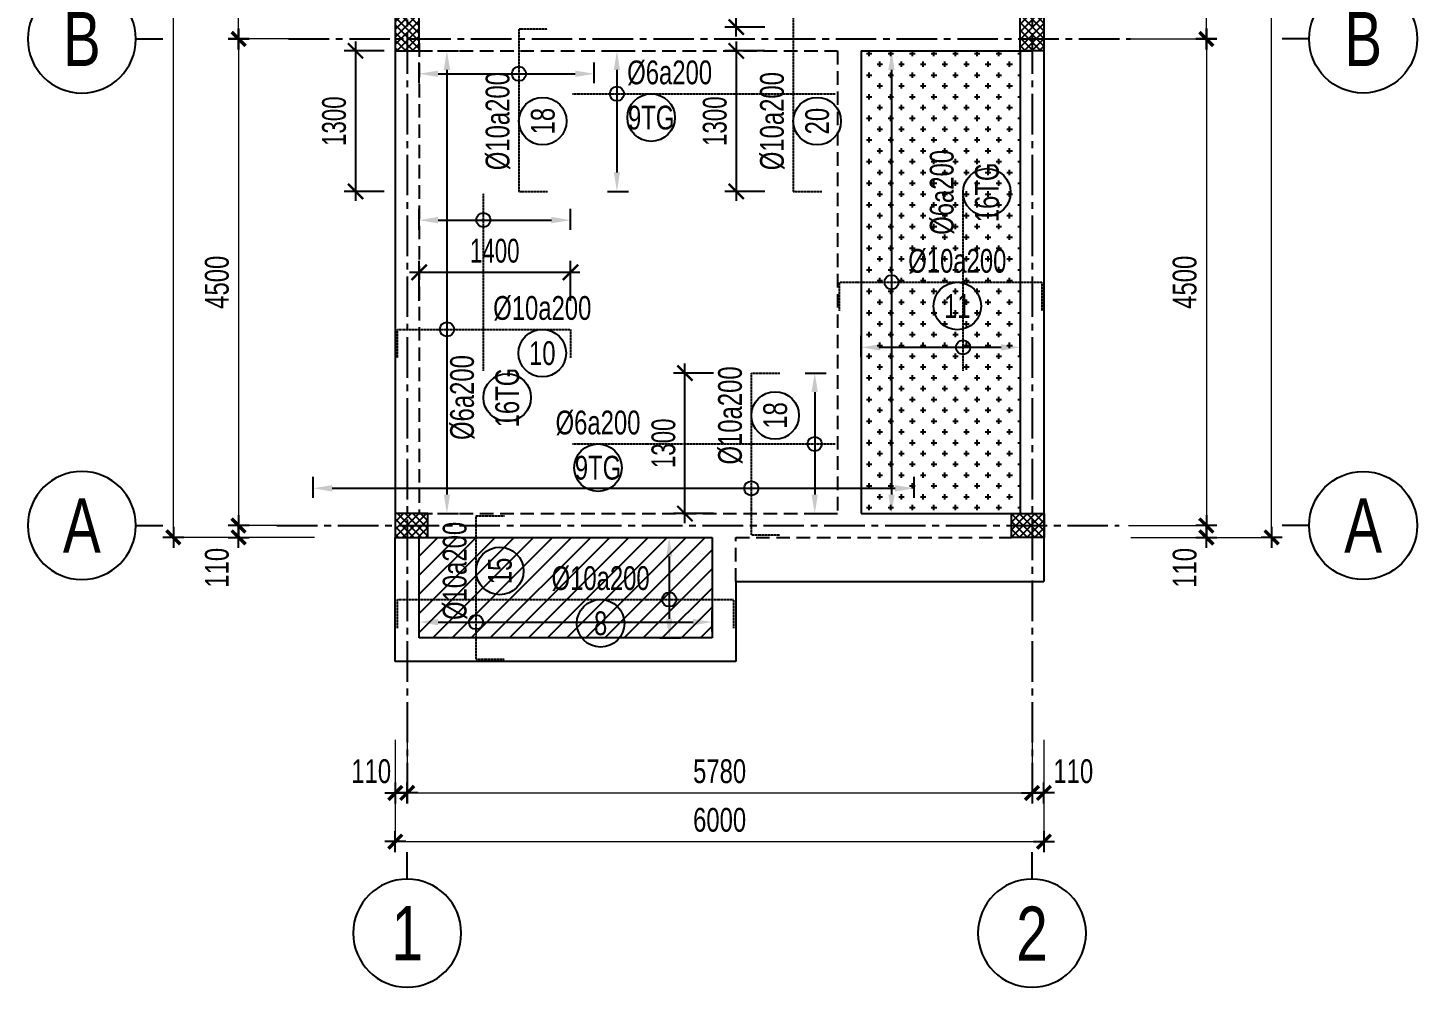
# Model space of a CAD drawing. Header units: inches. Extents: x -3538 to 66114, y -2541134 to 4288.
# Drawn here: x 15742 to 28596, y -82737 to -73862 of the extents above; entities that cross this region are included whole.
import ezdxf
from ezdxf.enums import TextEntityAlignment as Align

# ---------------------------------------------------------------- set-up
doc = ezdxf.new("R2010")
doc.units = ezdxf.units.IN
doc.header["$MEASUREMENT"] = 0
for name, pattern in [('HIDDEN', [0.375, 0.25, -0.125]), ('Xref Grid (A1)$0$CENTER2', [1.125, 0.75, -0.125, 0.125, -0.125]), ('Xref Structure Plan 2 (A1)$0$HIDDEN', [0.375, 0.25, -0.125])]:
    doc.linetypes.add(name, pattern=pattern)
doc.layers.get('DEFPOINTS').update_dxf_attribs({"color": 87})
for name, color, linetype in [('KCS_CHI', 8, 'Continuous'), ('KCS_DIM', 8, 'Continuous'), ('KCS_SOTHEP_CIRCLE', 1, 'Continuous'), ('KCS_SOTHEP_TEXT', 2, 'Continuous'), ('KCS_STEEL_TOP', 4, 'HIDDEN'), ('KCS_TEXT', 7, 'Continuous'), ('Xref Column Plan 1 (A1)$0$$0$09.COLUMN', 4, 'Continuous'), ('Xref Column Plan 1 (A1)$0$10.HATCH', 9, 'Continuous'), ('Xref Grid (A1)$0$01.AXIS', 160, 'Xref Grid (A1)$0$CENTER2'), ('Xref Grid (A1)$0$02.DIM', 8, 'Continuous'), ('Xref Structure Plan 2 (A1)$0$03.BORDER', 3, 'Continuous'), ('Xref Structure Plan 2 (A1)$0$04.HIDDEN', 8, 'Xref Structure Plan 2 (A1)$0$HIDDEN'), ('Xref Structure Plan 2 (A1)$0$10.HATCH', 9, 'Continuous')]:
    doc.layers.add(name, color=color, linetype=linetype)
doc.layers.add('Xref Column Plan 1 (A1)$0$KHUNGTEN', color=7, linetype='Continuous', lineweight=20)
doc.layers.add('Xref Structure Plan 2 (A1)$0$KHUNGTEN', color=7, linetype='Continuous', lineweight=20)
doc.styles.add('KCS_SMTEXT', font='3t-unicode.shx', dxfattribs={"width": 0.7})
doc.styles.add('Xref Grid (A1)$0$BIGTEXT', font='arial.ttf', dxfattribs={"width": 0.8})
doc.styles.add('Xref Grid (A1)$0$SMTEXT', font='3t-unicode.shx', dxfattribs={"width": 0.75})
doc.dimstyles.new('KCS_DIM88', dxfattribs={"dimscale": 88, "dimtxt": 2.5, "dimasz": 1.6, "dimexe": 1.2, "dimexo": 0, "dimgap": 1, "dimtad": 1, "dimdec": 0, "dimzin": 0, "dimdsep": 46, "dimtxsty": 'KCS_SMTEXT', "dimblk": 'ARCHTICK', "dimcen": 0, "dimdle": 1, "dimclrd": 8, "dimclre": 8, "dimclrt": 7, "dimadec": 0, "dimazin": 0, "dimtfac": 1, "dimtdec": 0, "dimtix": 1, "dimtmove": 2, "dimatfit": 3, "dimfxl": 1, "dimtolj": 1, "dimtzin": 0, "dimarcsym": 0})
doc.dimstyles.new('KCS_DIM88_LE', dxfattribs={"dimscale": 88, "dimtxt": 0.001, "dimasz": 2, "dimexe": 1.2, "dimexo": 0, "dimgap": 1, "dimtad": 1, "dimdec": 0, "dimzin": 0, "dimdsep": 46, "dimtxsty": 'KCS_SMTEXT', "dimcen": 0, "dimdle": 1, "dimclrd": 256, "dimclre": 256, "dimclrt": 2, "dimadec": 0, "dimazin": 0, "dimtfac": 1, "dimtdec": 0, "dimtix": 1, "dimtmove": 2, "dimatfit": 3, "dimfxl": 1, "dimtolj": 1, "dimtzin": 0, "dimarcsym": 0})
doc.dimstyles.new('Xref Grid (A1)$0$X1', dxfattribs={"dimtxt": 220, "dimasz": 0.8, "dimexe": 0, "dimexo": 0, "dimgap": 90, "dimtad": 1, "dimdec": 0, "dimzin": 13, "dimdsep": 46, "dimtxsty": 'Xref Grid (A1)$0$SMTEXT', "dimblk1": 'Xref Grid (A1)$0$CHEO', "dimblk2": 'Xref Grid (A1)$0$CHEO', "dimsah": 1, "dimcen": 0, "dimclrd": 256, "dimclre": 256, "dimclrt": 2, "dimadec": 0, "dimazin": 0, "dimtfac": 1, "dimtdec": 0, "dimtix": 1, "dimtmove": 2, "dimatfit": 3, "dimldrblk": 'Xref Grid (A1)$0$CHEO', "dimfxl": 1, "dimtolj": 1, "dimtzin": 13, "dimarcsym": 0})

# ---------------------------------------------------------------- blocks, each defined once
blk = doc.blocks.new('Xref Grid (A1)$0$CHEO')
at = {"layer": 'Xref Grid (A1)$0$02.DIM'}
for points in [[(-121, 0), (121, 0)], [(0, 121), (0, -121)]]:
    blk.add_lwpolyline(points, dxfattribs=at)
at = {"layer": 'Xref Grid (A1)$0$02.DIM', "const_width": 40}
blk.add_lwpolyline([(80, 80), (-80, -81)], dxfattribs=at)
blk = doc.blocks.new('*D132')
at = {"layer": 'DEFPOINTS', "color": 0, "transparency": 16777216}
for p in [(-1560, 9270), (-859, 9270), (-859, 4500)]:
    blk.add_point(p, dxfattribs=at)
at = {"layer": 'Xref Grid (A1)$0$02.DIM', "lineweight": -2, "transparency": 16777216}
for p, q in [((-859, 9270), (-1560, 9270)), ((-1560, 4501), (-1560, 9269)), ((-859, 4500), (-1560, 4500))]:
    blk.add_line(p, q, dxfattribs=at)
at = {"layer": 'Xref Grid (A1)$0$02.DIM', "lineweight": -2, "transparency": 16777216, "xscale": 0.8, "yscale": 0.8, "zscale": 0.8}
for p, rotation in [((-1560, 9270), 90), ((-1560, 4500), 270)]:
    blk.add_blockref('Xref Grid (A1)$0$CHEO', p, dxfattribs=dict(at, rotation=rotation))
at = {"layer": 'Xref Grid (A1)$0$02.DIM', "color": 2, "transparency": 16777216, "insert": (-1760, 6885), "char_height": 220, "attachment_point": 5, "rotation": 90, "style": 'Xref Grid (A1)$0$SMTEXT'}
blk.add_mtext('\\A1;4770', dxfattribs=at)
blk = doc.blocks.new('*D134')
at = {"layer": 'DEFPOINTS', "color": 0, "transparency": 16777216}
for p in [(0, -1983), (5780, -1980), (5780, -2474)]:
    blk.add_point(p, dxfattribs=at)
at = {"layer": 'Xref Grid (A1)$0$02.DIM', "lineweight": -2, "transparency": 16777216}
for p, q in [((0, -1983), (0, -2474)), ((5780, -1980), (5780, -2474)), ((1, -2474), (5779, -2474))]:
    blk.add_line(p, q, dxfattribs=at)
at = {"layer": 'Xref Grid (A1)$0$02.DIM', "lineweight": -2, "transparency": 16777216, "xscale": 0.8, "yscale": 0.8, "zscale": 0.8, "rotation": 180}
blk.add_blockref('Xref Grid (A1)$0$CHEO', (0, -2474), dxfattribs=at)
at = {"layer": 'Xref Grid (A1)$0$02.DIM', "lineweight": -2, "transparency": 16777216, "xscale": 0.8, "yscale": 0.8, "zscale": 0.8}
blk.add_blockref('Xref Grid (A1)$0$CHEO', (5780, -2474), dxfattribs=at)
at = {"layer": 'Xref Grid (A1)$0$02.DIM', "color": 2, "transparency": 16777216, "insert": (2890, -2274), "char_height": 220, "attachment_point": 5, "style": 'Xref Grid (A1)$0$SMTEXT'}
blk.add_mtext('\\A1;5780', dxfattribs=at)
blk = doc.blocks.new('*D135')
at = {"layer": 'DEFPOINTS', "color": 0, "transparency": 16777216}
for p in [(-2163, 14890), (-859, 14890), (-859, -110)]:
    blk.add_point(p, dxfattribs=at)
at = {"layer": 'Xref Grid (A1)$0$02.DIM', "lineweight": -2, "transparency": 16777216}
for p, q in [((-859, 14890), (-2163, 14890)), ((-2163, -110), (-2163, 14889)), ((-859, -110), (-2163, -110))]:
    blk.add_line(p, q, dxfattribs=at)
at = {"layer": 'Xref Grid (A1)$0$02.DIM', "lineweight": -2, "transparency": 16777216, "xscale": 0.8, "yscale": 0.8, "zscale": 0.8}
for p, rotation in [((-2163, 14890), 90), ((-2163, -110), 270)]:
    blk.add_blockref('Xref Grid (A1)$0$CHEO', p, dxfattribs=dict(at, rotation=rotation))
at = {"layer": 'Xref Grid (A1)$0$02.DIM', "color": 2, "transparency": 16777216, "insert": (-2363, 7390), "char_height": 220, "attachment_point": 5, "rotation": 90, "style": 'Xref Grid (A1)$0$SMTEXT'}
blk.add_mtext('\\A1;15000', dxfattribs=at)
blk = doc.blocks.new('*D136')
at = {"layer": 'DEFPOINTS', "color": 0, "transparency": 16777216}
for p in [(-110, -1983), (0, -1983), (-110, -2474)]:
    blk.add_point(p, dxfattribs=at)
at = {"layer": 'Xref Grid (A1)$0$02.DIM', "lineweight": -2, "transparency": 16777216}
for p, q in [((-110, -1983), (-110, -2474)), ((0, -1983), (0, -2474)), ((-111, -2474), (-112, -2474)), ((0, -2474), (-110, -2474)), ((1, -2474), (2, -2474))]:
    blk.add_line(p, q, dxfattribs=at)
at = {"layer": 'Xref Grid (A1)$0$02.DIM', "lineweight": -2, "transparency": 16777216, "xscale": 0.8, "yscale": 0.8, "zscale": 0.8}
blk.add_blockref('Xref Grid (A1)$0$CHEO', (-110, -2474), dxfattribs=at)
at = {"layer": 'Xref Grid (A1)$0$02.DIM', "lineweight": -2, "transparency": 16777216, "xscale": 0.8, "yscale": 0.8, "zscale": 0.8, "rotation": 180}
blk.add_blockref('Xref Grid (A1)$0$CHEO', (0, -2474), dxfattribs=at)
at = {"layer": 'Xref Grid (A1)$0$02.DIM', "color": 2, "transparency": 16777216, "insert": (-333, -2274), "char_height": 220, "attachment_point": 5, "style": 'Xref Grid (A1)$0$SMTEXT'}
blk.add_mtext('\\A1;110', dxfattribs=at)
blk = doc.blocks.new('*D137')
at = {"layer": 'DEFPOINTS', "color": 0, "transparency": 16777216}
for p in [(5780, -1983), (5890, -1983), (5890, -2474)]:
    blk.add_point(p, dxfattribs=at)
at = {"layer": 'Xref Grid (A1)$0$02.DIM', "lineweight": -2, "transparency": 16777216}
for p, q in [((5780, -1983), (5780, -2474)), ((5890, -1983), (5890, -2474)), ((5779, -2474), (5778, -2474)), ((5780, -2474), (5890, -2474)), ((5891, -2474), (5892, -2474))]:
    blk.add_line(p, q, dxfattribs=at)
at = {"layer": 'Xref Grid (A1)$0$02.DIM', "lineweight": -2, "transparency": 16777216, "xscale": 0.8, "yscale": 0.8, "zscale": 0.8}
blk.add_blockref('Xref Grid (A1)$0$CHEO', (5780, -2474), dxfattribs=at)
at = {"layer": 'Xref Grid (A1)$0$02.DIM', "lineweight": -2, "transparency": 16777216, "xscale": 0.8, "yscale": 0.8, "zscale": 0.8, "rotation": 180}
blk.add_blockref('Xref Grid (A1)$0$CHEO', (5890, -2474), dxfattribs=at)
at = {"layer": 'Xref Grid (A1)$0$02.DIM', "color": 2, "transparency": 16777216, "insert": (6162, -2274), "char_height": 220, "attachment_point": 5, "style": 'Xref Grid (A1)$0$SMTEXT'}
blk.add_mtext('\\A1;110', dxfattribs=at)
blk = doc.blocks.new('*D138')
at = {"layer": 'DEFPOINTS', "color": 0, "transparency": 16777216}
for p in [(-110, -1983), (5890, -1983), (5890, -2924)]:
    blk.add_point(p, dxfattribs=at)
at = {"layer": 'Xref Grid (A1)$0$02.DIM', "lineweight": -2, "transparency": 16777216}
for p, q in [((-110, -1983), (-110, -2924)), ((5890, -1983), (5890, -2924)), ((-109, -2924), (5889, -2924))]:
    blk.add_line(p, q, dxfattribs=at)
at = {"layer": 'Xref Grid (A1)$0$02.DIM', "lineweight": -2, "transparency": 16777216, "xscale": 0.8, "yscale": 0.8, "zscale": 0.8, "rotation": 180}
blk.add_blockref('Xref Grid (A1)$0$CHEO', (-110, -2924), dxfattribs=at)
at = {"layer": 'Xref Grid (A1)$0$02.DIM', "lineweight": -2, "transparency": 16777216, "xscale": 0.8, "yscale": 0.8, "zscale": 0.8}
blk.add_blockref('Xref Grid (A1)$0$CHEO', (5890, -2924), dxfattribs=at)
at = {"layer": 'Xref Grid (A1)$0$02.DIM', "color": 2, "transparency": 16777216, "insert": (2890, -2724), "char_height": 220, "attachment_point": 5, "style": 'Xref Grid (A1)$0$SMTEXT'}
blk.add_mtext('\\A1;6000', dxfattribs=at)
blk = doc.blocks.new('Xref Grid (A1)$0$_Axis name')
at = {"layer": 'Xref Grid (A1)$0$02.DIM'}
blk.add_line((0, 2.5), (0, 0), dxfattribs=at)
blk.add_circle((0, 7.5), 5, dxfattribs=at)
at = {"layer": 'Xref Grid (A1)$0$02.DIM', "style": 'Xref Grid (A1)$0$BIGTEXT', "width": 0.75}
blk.add_attdef('.', text='', height=5, dxfattribs=at).set_placement((0, 7.5), align=Align.MIDDLE)
blk = doc.blocks.new('*D140')
at = {"layer": 'DEFPOINTS', "color": 0, "transparency": 16777216}
for p in [(6693, 4500), (6673, 0), (7393, 0)]:
    blk.add_point(p, dxfattribs=at)
at = {"layer": 'Xref Grid (A1)$0$02.DIM', "lineweight": -2, "transparency": 16777216}
for p, q in [((6693, 4500), (7393, 4500)), ((7393, 4499), (7393, 1)), ((6673, 0), (7393, 0))]:
    blk.add_line(p, q, dxfattribs=at)
at = {"layer": 'Xref Grid (A1)$0$02.DIM', "lineweight": -2, "transparency": 16777216, "xscale": 0.8, "yscale": 0.8, "zscale": 0.8}
for p, rotation in [((7393, 4500), 90), ((7393, 0), 270)]:
    blk.add_blockref('Xref Grid (A1)$0$CHEO', p, dxfattribs=dict(at, rotation=rotation))
at = {"layer": 'Xref Grid (A1)$0$02.DIM', "color": 2, "transparency": 16777216, "insert": (7193, 2250), "char_height": 220, "attachment_point": 5, "rotation": 90, "style": 'Xref Grid (A1)$0$SMTEXT'}
blk.add_mtext('\\A1;4500', dxfattribs=at)
blk = doc.blocks.new('*D141')
at = {"layer": 'DEFPOINTS', "color": 0, "transparency": 16777216}
for p in [(6693, 9270), (7393, 9270), (6693, 4500)]:
    blk.add_point(p, dxfattribs=at)
at = {"layer": 'Xref Grid (A1)$0$02.DIM', "lineweight": -2, "transparency": 16777216}
for p, q in [((6693, 9270), (7393, 9270)), ((7393, 4501), (7393, 9269)), ((6693, 4500), (7393, 4500))]:
    blk.add_line(p, q, dxfattribs=at)
at = {"layer": 'Xref Grid (A1)$0$02.DIM', "lineweight": -2, "transparency": 16777216, "xscale": 0.8, "yscale": 0.8, "zscale": 0.8}
for p, rotation in [((7393, 9270), 90), ((7393, 4500), 270)]:
    blk.add_blockref('Xref Grid (A1)$0$CHEO', p, dxfattribs=dict(at, rotation=rotation))
at = {"layer": 'Xref Grid (A1)$0$02.DIM', "color": 2, "transparency": 16777216, "insert": (7193, 6885), "char_height": 220, "attachment_point": 5, "rotation": 90, "style": 'Xref Grid (A1)$0$SMTEXT'}
blk.add_mtext('\\A1;4770', dxfattribs=at)
blk = doc.blocks.new('*D143')
at = {"layer": 'DEFPOINTS', "color": 0, "transparency": 16777216}
for p in [(6773, 14890), (7997, 14890), (6693, -110)]:
    blk.add_point(p, dxfattribs=at)
at = {"layer": 'Xref Grid (A1)$0$02.DIM', "lineweight": -2, "transparency": 16777216}
for p, q in [((6773, 14890), (7997, 14890)), ((7997, -109), (7997, 14889)), ((6693, -110), (7997, -110))]:
    blk.add_line(p, q, dxfattribs=at)
at = {"layer": 'Xref Grid (A1)$0$02.DIM', "lineweight": -2, "transparency": 16777216, "xscale": 0.8, "yscale": 0.8, "zscale": 0.8}
for p, rotation in [((7997, 14890), 90), ((7997, -110), 270)]:
    blk.add_blockref('Xref Grid (A1)$0$CHEO', p, dxfattribs=dict(at, rotation=rotation))
at = {"layer": 'Xref Grid (A1)$0$02.DIM', "color": 2, "transparency": 16777216, "insert": (7797, 7390), "char_height": 220, "attachment_point": 5, "rotation": 90, "style": 'Xref Grid (A1)$0$SMTEXT'}
blk.add_mtext('\\A1;15000', dxfattribs=at)
blk = doc.blocks.new('*D149')
at = {"layer": 'DEFPOINTS', "color": 0, "transparency": 16777216}
for p in [(-1560, 0), (-859, 0), (-859, -110)]:
    blk.add_point(p, dxfattribs=at)
at = {"layer": 'Xref Grid (A1)$0$02.DIM', "lineweight": -2, "transparency": 16777216}
for p, q in [((-1560, 1), (-1560, 2)), ((-859, 0), (-1560, 0)), ((-1560, -110), (-1560, 0)), ((-859, -110), (-1560, -110)), ((-1560, -111), (-1560, -112))]:
    blk.add_line(p, q, dxfattribs=at)
at = {"layer": 'Xref Grid (A1)$0$02.DIM', "lineweight": -2, "transparency": 16777216, "xscale": 0.8, "yscale": 0.8, "zscale": 0.8}
for p, rotation in [((-1560, 0), 270), ((-1560, -110), 90)]:
    blk.add_blockref('Xref Grid (A1)$0$CHEO', p, dxfattribs=dict(at, rotation=rotation))
at = {"layer": 'Xref Grid (A1)$0$02.DIM', "color": 2, "transparency": 16777216, "insert": (-1760, -391), "char_height": 220, "attachment_point": 5, "rotation": 90, "style": 'Xref Grid (A1)$0$SMTEXT'}
blk.add_mtext('\\A1;110', dxfattribs=at)
blk = doc.blocks.new('*D150')
at = {"layer": 'DEFPOINTS', "color": 0, "transparency": 16777216}
for p in [(6693, 0), (6693, -110), (7393, 0)]:
    blk.add_point(p, dxfattribs=at)
at = {"layer": 'Xref Grid (A1)$0$02.DIM', "lineweight": -2, "transparency": 16777216}
for p, q in [((7393, 1), (7393, 2)), ((6693, 0), (7393, 0)), ((6693, -110), (7393, -110)), ((7393, -110), (7393, 0)), ((7393, -111), (7393, -112))]:
    blk.add_line(p, q, dxfattribs=at)
at = {"layer": 'Xref Grid (A1)$0$02.DIM', "lineweight": -2, "transparency": 16777216, "xscale": 0.8, "yscale": 0.8, "zscale": 0.8}
for p, rotation in [((7393, 0), 270), ((7393, -110), 90)]:
    blk.add_blockref('Xref Grid (A1)$0$CHEO', p, dxfattribs=dict(at, rotation=rotation))
at = {"layer": 'Xref Grid (A1)$0$02.DIM', "color": 2, "transparency": 16777216, "insert": (7193, -392), "char_height": 220, "attachment_point": 5, "rotation": 90, "style": 'Xref Grid (A1)$0$SMTEXT'}
blk.add_mtext('\\A1;110', dxfattribs=at)
blk = doc.blocks.new('*D151')
at = {"layer": 'DEFPOINTS', "color": 0, "transparency": 16777216}
for p in [(-859, 4500), (-1560, 0), (-859, 0)]:
    blk.add_point(p, dxfattribs=at)
at = {"layer": 'Xref Grid (A1)$0$02.DIM', "lineweight": -2, "transparency": 16777216}
for p, q in [((-859, 4500), (-1560, 4500)), ((-1560, 4499), (-1560, 1)), ((-859, 0), (-1560, 0))]:
    blk.add_line(p, q, dxfattribs=at)
at = {"layer": 'Xref Grid (A1)$0$02.DIM', "lineweight": -2, "transparency": 16777216, "xscale": 0.8, "yscale": 0.8, "zscale": 0.8}
for p, rotation in [((-1560, 4500), 90), ((-1560, 0), 270)]:
    blk.add_blockref('Xref Grid (A1)$0$CHEO', p, dxfattribs=dict(at, rotation=rotation))
at = {"layer": 'Xref Grid (A1)$0$02.DIM', "color": 2, "transparency": 16777216, "insert": (-1760, 2250), "char_height": 220, "attachment_point": 5, "rotation": 90, "style": 'Xref Grid (A1)$0$SMTEXT'}
blk.add_mtext('\\A1;4500', dxfattribs=at)
blk = doc.blocks.new('_ArchTick')
at = {"color": 0, "linetype": 'ByBlock', "const_width": 0.15}
blk.add_lwpolyline([(-0.5, -0.5), (0.5, 0.5)], dxfattribs=at)
blk = doc.blocks.new('*D224')
at = {"layer": 'DEFPOINTS', "color": 0, "transparency": 16777216}
for p in [(20762, -76124), (19362, -76388), (20762, -76388)]:
    blk.add_point(p, dxfattribs=at)
at = {"layer": 'KCS_DIM', "color": 8, "lineweight": -2, "transparency": 16777216}
for p, q in [((19362, -76388), (19362, -76018)), ((20762, -76388), (20762, -76018)), ((19274, -76124), (20850, -76124))]:
    blk.add_line(p, q, dxfattribs=at)
at = {"layer": 'KCS_DIM', "color": 8, "lineweight": -2, "transparency": 16777216, "xscale": 140.8, "yscale": 140.8, "zscale": 140.8, "rotation": 180}
blk.add_blockref('_ArchTick', (19362, -76124), dxfattribs=at)
at = {"layer": 'KCS_DIM', "color": 8, "lineweight": -2, "transparency": 16777216, "xscale": 140.8, "yscale": 140.8, "zscale": 140.8}
blk.add_blockref('_ArchTick', (20762, -76124), dxfattribs=at)
at = {"layer": 'KCS_DIM', "color": 7, "transparency": 16777216, "insert": (20062, -75926), "char_height": 220, "attachment_point": 5, "style": 'KCS_SMTEXT'}
blk.add_mtext('\\A1;1400', dxfattribs=at)
blk = doc.blocks.new('*D225')
at = {"layer": 'DEFPOINTS', "color": 0, "transparency": 16777216}
for p in [(19531, -74076), (19531, -78356), (19619, -78356)]:
    blk.add_point(p, dxfattribs=at)
at = {"layer": 'KCS_DIM', "lineweight": -2, "transparency": 16777216}
for p, q in [((19531, -74076), (19725, -74076)), ((19619, -74252), (19619, -78180)), ((19531, -78356), (19725, -78356))]:
    blk.add_line(p, q, dxfattribs=at)
at = {"layer": 'KCS_DIM', "transparency": 16777216}
for points in [[(19590, -74252), (19649, -74252), (19619, -74076)], [(19590, -78180), (19649, -78180), (19619, -78356)]]:
    blk.add_solid(points, dxfattribs=at)
at = {"layer": 'KCS_DIM', "color": 2, "transparency": 16777216, "insert": (19531, -76216), "char_height": 0.088, "attachment_point": 5, "rotation": 90, "style": 'KCS_SMTEXT'}
blk.add_mtext('\\A1;4280', dxfattribs=at)
blk = doc.blocks.new('*D226')
at = {"layer": 'DEFPOINTS', "color": 0, "transparency": 16777216}
for p in [(21588, -78576), (21588, -79505), (21676, -79505)]:
    blk.add_point(p, dxfattribs=at)
at = {"layer": 'KCS_DIM', "lineweight": -2, "transparency": 16777216}
for p, q in [((21588, -78576), (21781, -78576)), ((21676, -78752), (21676, -79329)), ((21588, -79505), (21781, -79505))]:
    blk.add_line(p, q, dxfattribs=at)
at = {"layer": 'KCS_DIM', "transparency": 16777216}
for points in [[(21647, -78752), (21705, -78752), (21676, -78576)], [(21647, -79329), (21705, -79329), (21676, -79505)]]:
    blk.add_solid(points, dxfattribs=at)
at = {"layer": 'KCS_DIM', "color": 2, "transparency": 16777216, "insert": (21588, -79041), "char_height": 0.088, "attachment_point": 5, "rotation": 90, "style": 'KCS_SMTEXT'}
blk.add_mtext('\\A1;930', dxfattribs=at)
blk = doc.blocks.new('*D227')
at = {"layer": 'DEFPOINTS', "color": 0, "transparency": 16777216}
for p in [(22072, -79360), (19362, -79448), (22072, -79448)]:
    blk.add_point(p, dxfattribs=at)
at = {"layer": 'KCS_DIM', "lineweight": -2, "transparency": 16777216}
for p, q in [((19362, -79448), (19362, -79254)), ((22072, -79448), (22072, -79254)), ((19538, -79360), (21896, -79360))]:
    blk.add_line(p, q, dxfattribs=at)
at = {"layer": 'KCS_DIM', "transparency": 16777216}
for points in [[(19538, -79330), (19538, -79389), (19362, -79360)], [(21896, -79330), (21896, -79389), (22072, -79360)]]:
    blk.add_solid(points, dxfattribs=at)
at = {"layer": 'KCS_DIM', "color": 2, "transparency": 16777216, "insert": (20717, -79272), "char_height": 0.088, "attachment_point": 5, "style": 'KCS_SMTEXT'}
blk.add_mtext('\\A1;2710', dxfattribs=at)
blk = doc.blocks.new('*D232')
at = {"layer": 'DEFPOINTS', "color": 0, "transparency": 16777216}
for p in [(22560, -74076), (22296, -75376), (22560, -75376)]:
    blk.add_point(p, dxfattribs=at)
at = {"layer": 'KCS_DIM', "color": 8, "lineweight": -2, "transparency": 16777216}
for p, q in [((22296, -73988), (22296, -75464)), ((22560, -74076), (22190, -74076)), ((22560, -75376), (22190, -75376))]:
    blk.add_line(p, q, dxfattribs=at)
at = {"layer": 'KCS_DIM', "color": 8, "lineweight": -2, "transparency": 16777216, "xscale": 140.8, "yscale": 140.8, "zscale": 140.8}
for p, rotation in [((22296, -74076), 90), ((22296, -75376), 270)]:
    blk.add_blockref('_ArchTick', p, dxfattribs=dict(at, rotation=rotation))
at = {"layer": 'KCS_DIM', "color": 7, "transparency": 16777216, "insert": (22098, -74726), "char_height": 220, "attachment_point": 5, "rotation": 90, "style": 'KCS_SMTEXT'}
blk.add_mtext('\\A1;1300', dxfattribs=at)
blk = doc.blocks.new('*D233')
at = {"layer": 'DEFPOINTS', "color": 0, "transparency": 16777216}
for p in [(22296, -72556), (22560, -72556), (22560, -73856)]:
    blk.add_point(p, dxfattribs=at)
at = {"layer": 'KCS_DIM', "color": 8, "lineweight": -2, "transparency": 16777216}
for p, q in [((22296, -73944), (22296, -72468)), ((22560, -72556), (22190, -72556)), ((22560, -73856), (22190, -73856))]:
    blk.add_line(p, q, dxfattribs=at)
at = {"layer": 'KCS_DIM', "color": 8, "lineweight": -2, "transparency": 16777216, "xscale": 140.8, "yscale": 140.8, "zscale": 140.8}
for p, rotation in [((22296, -72556), 90), ((22296, -73856), 270)]:
    blk.add_blockref('_ArchTick', p, dxfattribs=dict(at, rotation=rotation))
at = {"layer": 'KCS_DIM', "color": 7, "transparency": 16777216, "insert": (22098, -73206), "char_height": 220, "attachment_point": 5, "rotation": 90, "style": 'KCS_SMTEXT'}
blk.add_mtext('\\A1;1300', dxfattribs=at)
blk = doc.blocks.new('*D235')
at = {"layer": 'DEFPOINTS', "color": 0, "transparency": 16777216}
for p in [(19038, -74076), (18774, -75376), (19038, -75376)]:
    blk.add_point(p, dxfattribs=at)
at = {"layer": 'KCS_DIM', "color": 8, "lineweight": -2, "transparency": 16777216}
for p, q in [((18774, -73988), (18774, -75464)), ((19038, -74076), (18669, -74076)), ((19038, -75376), (18669, -75376))]:
    blk.add_line(p, q, dxfattribs=at)
at = {"layer": 'KCS_DIM', "color": 8, "lineweight": -2, "transparency": 16777216, "xscale": 140.8, "yscale": 140.8, "zscale": 140.8}
for p, rotation in [((18774, -74076), 90), ((18774, -75376), 270)]:
    blk.add_blockref('_ArchTick', p, dxfattribs=dict(at, rotation=rotation))
at = {"layer": 'KCS_DIM', "color": 7, "transparency": 16777216, "insert": (18576, -74726), "char_height": 220, "attachment_point": 5, "rotation": 90, "style": 'KCS_SMTEXT'}
blk.add_mtext('\\A1;1300', dxfattribs=at)
blk = doc.blocks.new('*D236')
at = {"layer": 'DEFPOINTS', "color": 0, "transparency": 16777216}
for p in [(20982, -74288), (19362, -74376), (20982, -74376)]:
    blk.add_point(p, dxfattribs=at)
at = {"layer": 'KCS_DIM', "lineweight": -2, "transparency": 16777216}
for p, q in [((19362, -74376), (19362, -74182)), ((19538, -74288), (20806, -74288)), ((20982, -74376), (20982, -74182))]:
    blk.add_line(p, q, dxfattribs=at)
at = {"layer": 'KCS_DIM', "transparency": 16777216}
for points in [[(19538, -74258), (19538, -74317), (19362, -74288)], [(20806, -74258), (20806, -74317), (20982, -74288)]]:
    blk.add_solid(points, dxfattribs=at)
at = {"layer": 'KCS_DIM', "color": 2, "transparency": 16777216, "insert": (20172, -74200), "char_height": 0.088, "attachment_point": 5, "style": 'KCS_SMTEXT'}
blk.add_mtext('\\A1;1620', dxfattribs=at)
blk = doc.blocks.new('*D237')
at = {"layer": 'DEFPOINTS', "color": 0, "transparency": 16777216}
for p in [(21821, -77056), (22085, -77056), (22085, -78356)]:
    blk.add_point(p, dxfattribs=at)
at = {"layer": 'KCS_DIM', "color": 8, "lineweight": -2, "transparency": 16777216}
for p, q in [((21821, -78444), (21821, -76968)), ((22085, -77056), (21716, -77056)), ((22085, -78356), (21716, -78356))]:
    blk.add_line(p, q, dxfattribs=at)
at = {"layer": 'KCS_DIM', "color": 8, "lineweight": -2, "transparency": 16777216, "xscale": 140.8, "yscale": 140.8, "zscale": 140.8}
for p, rotation in [((21821, -77056), 90), ((21821, -78356), 270)]:
    blk.add_blockref('_ArchTick', p, dxfattribs=dict(at, rotation=rotation))
at = {"layer": 'KCS_DIM', "color": 7, "transparency": 16777216, "insert": (21623, -77706), "char_height": 220, "attachment_point": 5, "rotation": 90, "style": 'KCS_SMTEXT'}
blk.add_mtext('\\A1;1300', dxfattribs=at)
blk = doc.blocks.new('*D238')
at = {"layer": 'DEFPOINTS', "color": 0, "transparency": 16777216}
for p in [(23942, -78122), (18382, -78210), (23942, -78210)]:
    blk.add_point(p, dxfattribs=at)
at = {"layer": 'KCS_DIM', "lineweight": -2, "transparency": 16777216}
for p, q in [((18382, -78210), (18382, -78017)), ((23942, -78210), (23942, -78017)), ((18558, -78122), (23766, -78122))]:
    blk.add_line(p, q, dxfattribs=at)
at = {"layer": 'KCS_DIM', "transparency": 16777216}
for points in [[(18558, -78093), (18558, -78152), (18382, -78122)], [(23766, -78093), (23766, -78152), (23942, -78122)]]:
    blk.add_solid(points, dxfattribs=at)
at = {"layer": 'KCS_DIM', "color": 2, "transparency": 16777216, "insert": (21162, -78034), "char_height": 0.088, "attachment_point": 5, "style": 'KCS_SMTEXT'}
blk.add_mtext('\\A1;5560', dxfattribs=at)
blk = doc.blocks.new('*D239')
at = {"layer": 'DEFPOINTS', "color": 0, "transparency": 16777216}
for p in [(23644, -74076), (23644, -78356), (23732, -78356)]:
    blk.add_point(p, dxfattribs=at)
at = {"layer": 'KCS_DIM', "lineweight": -2, "transparency": 16777216}
for p, q in [((23644, -74076), (23838, -74076)), ((23732, -74252), (23732, -78180)), ((23644, -78356), (23838, -78356))]:
    blk.add_line(p, q, dxfattribs=at)
at = {"layer": 'KCS_DIM', "transparency": 16777216}
for points in [[(23703, -74252), (23761, -74252), (23732, -74076)], [(23703, -78180), (23761, -78180), (23732, -78356)]]:
    blk.add_solid(points, dxfattribs=at)
at = {"layer": 'KCS_DIM', "color": 2, "transparency": 16777216, "insert": (23644, -76216), "char_height": 0.088, "attachment_point": 5, "rotation": 90, "style": 'KCS_SMTEXT'}
blk.add_mtext('\\A1;4280', dxfattribs=at)
blk = doc.blocks.new('*D216')
at = {"layer": 'DEFPOINTS', "color": 0, "transparency": 16777216}
for p in [(20762, -75642), (19362, -75730), (20762, -75730)]:
    blk.add_point(p, dxfattribs=at)
at = {"layer": 'KCS_DIM', "lineweight": -2, "transparency": 16777216}
for p, q in [((19362, -75730), (19362, -75536)), ((20762, -75730), (20762, -75536)), ((19538, -75642), (20586, -75642))]:
    blk.add_line(p, q, dxfattribs=at)
at = {"layer": 'KCS_DIM', "transparency": 16777216}
for points in [[(19538, -75612), (19538, -75671), (19362, -75642)], [(20586, -75612), (20586, -75671), (20762, -75642)]]:
    blk.add_solid(points, dxfattribs=at)
at = {"layer": 'KCS_DIM', "color": 2, "transparency": 16777216, "insert": (20062, -75554), "char_height": 0.088, "attachment_point": 5, "style": 'KCS_SMTEXT'}
blk.add_mtext('\\A1;1400', dxfattribs=at)
blk = doc.blocks.new('*D213')
at = {"layer": 'DEFPOINTS', "color": 0, "transparency": 16777216}
for p in [(24922, -76818), (23452, -76906), (24922, -76906)]:
    blk.add_point(p, dxfattribs=at)
at = {"layer": 'KCS_DIM', "lineweight": -2, "transparency": 16777216}
for p, q in [((23452, -76906), (23452, -76713)), ((24922, -76906), (24922, -76713)), ((23628, -76818), (24746, -76818))]:
    blk.add_line(p, q, dxfattribs=at)
at = {"layer": 'KCS_DIM', "transparency": 16777216}
for points in [[(23628, -76789), (23628, -76848), (23452, -76818)], [(24746, -76789), (24746, -76848), (24922, -76818)]]:
    blk.add_solid(points, dxfattribs=at)
at = {"layer": 'KCS_DIM', "color": 2, "transparency": 16777216, "insert": (24187, -76730), "char_height": 0.088, "attachment_point": 5, "style": 'KCS_SMTEXT'}
blk.add_mtext('\\A1;1470', dxfattribs=at)
blk = doc.blocks.new('*D214')
at = {"layer": 'DEFPOINTS', "color": 0, "transparency": 16777216}
for p in [(21104, -74076), (21104, -75376), (21192, -75376)]:
    blk.add_point(p, dxfattribs=at)
at = {"layer": 'KCS_DIM', "lineweight": -2, "transparency": 16777216}
for p, q in [((21104, -74076), (21298, -74076)), ((21192, -74252), (21192, -75200)), ((21104, -75376), (21298, -75376))]:
    blk.add_line(p, q, dxfattribs=at)
at = {"layer": 'KCS_DIM', "transparency": 16777216}
for points in [[(21163, -74252), (21221, -74252), (21192, -74076)], [(21163, -75200), (21221, -75200), (21192, -75376)]]:
    blk.add_solid(points, dxfattribs=at)
at = {"layer": 'KCS_DIM', "color": 2, "transparency": 16777216, "insert": (21104, -74726), "char_height": 0.088, "attachment_point": 5, "rotation": 90, "style": 'KCS_SMTEXT'}
blk.add_mtext('\\A1;1300', dxfattribs=at)
blk = doc.blocks.new('*D212')
at = {"layer": 'DEFPOINTS', "color": 0, "transparency": 16777216}
for p in [(22934, -77056), (22934, -78356), (23022, -78356)]:
    blk.add_point(p, dxfattribs=at)
at = {"layer": 'KCS_DIM', "lineweight": -2, "transparency": 16777216}
for p, q in [((22934, -77056), (23127, -77056)), ((23022, -77232), (23022, -78180)), ((22934, -78356), (23127, -78356))]:
    blk.add_line(p, q, dxfattribs=at)
at = {"layer": 'KCS_DIM', "transparency": 16777216}
for points in [[(22992, -77232), (23051, -77232), (23022, -77056)], [(22992, -78180), (23051, -78180), (23022, -78356)]]:
    blk.add_solid(points, dxfattribs=at)
at = {"layer": 'KCS_DIM', "color": 2, "transparency": 16777216, "insert": (22934, -77706), "char_height": 0.088, "attachment_point": 5, "rotation": 90, "style": 'KCS_SMTEXT'}
blk.add_mtext('\\A1;1300', dxfattribs=at)
blk = doc.blocks.new('Xref Grid (A1)')
at = {"layer": 'Xref Grid (A1)$0$01.AXIS', "ltscale": 500}
for p, q in [((0, 15804.1), (0, -2571.1)), ((5780, 15804.1), (5780, -2571.1)), ((-1098, 4500), (6692.6, 4500)), ((-1204.7, 0), (6586, 0))]:
    blk.add_line(p, q, dxfattribs=at)
ref = blk.add_blockref('Xref Grid (A1)$0$_Axis name', (-2260.2, 4500), dxfattribs=dict(xscale=-100.0000000000006, yscale=100.0000000000006, zscale=100, rotation=90))
ref.add_attrib('.', 'B', dxfattribs={"layer": 'Xref Grid (A1)$0$02.DIM', "height": 500, "style": 'Xref Grid (A1)$0$BIGTEXT', "width": 0.75}).set_placement((-3010.2, 4500), align=Align.MIDDLE)
ref = blk.add_blockref('Xref Grid (A1)$0$_Axis name', (8093.6, 4500), dxfattribs=dict(xscale=100, yscale=100, zscale=100, rotation=270))
ref.add_attrib('.', 'B', dxfattribs={"layer": 'Xref Grid (A1)$0$02.DIM', "height": 500, "style": 'Xref Grid (A1)$0$BIGTEXT', "width": 0.75}).set_placement((8843.6, 4500), align=Align.MIDDLE)
ref = blk.add_blockref('Xref Grid (A1)$0$_Axis name', (-2260.2, 0), dxfattribs=dict(xscale=-100.0000000000006, yscale=100.0000000000006, zscale=100, rotation=90))
ref.add_attrib('.', 'A', dxfattribs={"layer": 'Xref Grid (A1)$0$02.DIM', "height": 500, "style": 'Xref Grid (A1)$0$BIGTEXT', "width": 0.75}).set_placement((-3010.2, 0), align=Align.MIDDLE)
ref = blk.add_blockref('Xref Grid (A1)$0$_Axis name', (8093.6, 0), dxfattribs=dict(xscale=100, yscale=100, zscale=100, rotation=270))
ref.add_attrib('.', 'A', dxfattribs={"layer": 'Xref Grid (A1)$0$02.DIM', "height": 500, "style": 'Xref Grid (A1)$0$BIGTEXT', "width": 0.75}).set_placement((8843.6, 0), align=Align.MIDDLE)
ref = blk.add_blockref('Xref Grid (A1)$0$_Axis name', (0, -3020.9), dxfattribs=dict(xscale=-100, yscale=100, zscale=100, rotation=180))
ref.add_attrib('.', '1', dxfattribs={"layer": 'Xref Grid (A1)$0$02.DIM', "height": 500, "style": 'Xref Grid (A1)$0$BIGTEXT', "width": 0.75}).set_placement((0, -3770.9), align=Align.MIDDLE)
ref = blk.add_blockref('Xref Grid (A1)$0$_Axis name', (5780, -3020.9), dxfattribs=dict(xscale=-100, yscale=100, zscale=100, rotation=180))
ref.add_attrib('.', '2', dxfattribs={"layer": 'Xref Grid (A1)$0$02.DIM', "height": 500, "style": 'Xref Grid (A1)$0$BIGTEXT', "width": 0.75}).set_placement((5780, -3770.9), align=Align.MIDDLE)
at = {"layer": 'Xref Grid (A1)$0$02.DIM'}
for base, p1, p2, angle, picture, middle in [((-2163.4132, 14890), (-859.1619, -110.4772), (-859.1619, 14890), 90, '*D135', (-2363.4132, 7389.7614)), ((7996.9, 14890), (6692.6, -110), (6772.6, 14890), 90, '*D143', (7796.9, 7390)), ((-1559.7, 9270), (-859.2, 4500), (-859.2, 9270), 270, '*D132', (-1759.7, 6885)), ((7393.2, 9270), (6692.6, 4500), (6692.6, 9270), 270, '*D141', (7193.2, 6885)), ((-1559.7, 0), (-859.2, 4500), (-859.2, 0), 270, '*D151', (-1759.7, 2250)), ((7393.2, 0), (6692.6, 4500), (6672.6, 0), 270, '*D140', (7193.2, 2250))]:
    dim = blk.add_linear_dim(base=base, p1=p1, p2=p2, angle=angle, dimstyle='Xref Grid (A1)$0$X1', dxfattribs=at)
    dim.commit()
    dim.dimension.update_dxf_attribs({"geometry": picture, "text_midpoint": middle})
for base, p1, p2, picture, middle in [((-1559.7, 0), (-859.2, -110), (-859.2, 0), '*D149', (-1759.7, -391)), ((7393.2, 0), (6692.6, -110), (6692.6, 0), '*D150', (7193.2, -392.1))]:
    dim = blk.add_linear_dim(base=base, p1=p1, p2=p2, angle=270, dimstyle='Xref Grid (A1)$0$X1', dxfattribs=at)
    dim.commit()
    dim.dimension.update_dxf_attribs({"geometry": picture, "text_midpoint": middle, "dimtype": 128})
for base, p1, p2, picture, middle in [((-110, -2474.3), (0, -1983.4), (-110, -1983.4), '*D136', (-333.1, -2274.3)), ((5890, -2474.3), (5780, -1983.4), (5890, -1983.4), '*D137', (6162, -2274.3))]:
    dim = blk.add_linear_dim(base=base, p1=p1, p2=p2, dimstyle='Xref Grid (A1)$0$X1', dxfattribs=at)
    dim.commit()
    dim.dimension.update_dxf_attribs({"geometry": picture, "text_midpoint": middle, "dimtype": 128})
for base, p1, p2, picture, middle in [((5890, -2924.2), (-110, -1983.4), (5890, -1983.4), '*D138', (2890, -2724.2)), ((5780, -2474.3), (0, -1983.4), (5780, -1980.1), '*D134', (2890, -2274.3))]:
    dim = blk.add_linear_dim(base=base, p1=p1, p2=p2, dimstyle='Xref Grid (A1)$0$X1', dxfattribs=at)
    dim.commit()
    dim.dimension.update_dxf_attribs({"geometry": picture, "text_midpoint": middle})
blk = doc.blocks.new('Xref Column Plan 1 (A1)')
at = {"layer": 'Xref Column Plan 1 (A1)$0$10.HATCH'}
h = blk.add_hatch(dxfattribs=at)
h.set_pattern_fill('ANSI37', color=256, scale=400)
h.set_pattern_definition([(45, (4489.917, 11668.026), (-35.35534, 35.35534), []), (135, (4489.917, 11668.026), (-35.35534, -35.35534), [])])
h.paths.add_polyline_path([(-110, 4389), (110, 4389), (110, 4789), (-110, 4789)])
h = blk.add_hatch(dxfattribs=at)
h.set_pattern_fill('ANSI37', color=256, scale=400)
h.set_pattern_definition([(45, (4989.917, 11668.03), (-35.35534, 35.35534), []), (135, (4989.917, 11668.03), (-35.35534, -35.35534), [])])
h.paths.add_polyline_path([(5890, 4389), (5670, 4389), (5670, 4789), (5890, 4789)])
h = blk.add_hatch(dxfattribs=at)
h.set_pattern_fill('ANSI37', color=256, scale=400, angle=-90)
h.set_pattern_definition([(315, (7169.48, -4490.64), (35.35534, 35.35534), []), (45, (7169.48, -4490.64), (-35.35534, 35.35534), [])])
h.paths.add_polyline_path([(-110, 109), (-110, -111), (190, -111), (190, 109)])
h = blk.add_hatch(dxfattribs=at)
h.set_pattern_fill('ANSI37', color=256, scale=400, angle=90)
h.set_pattern_definition([(135, (-1387.75, -790.807), (-35.35534, -35.35534), []), (225, (-1387.75, -790.807), (35.35534, -35.35534), [])])
h.paths.add_polyline_path([(5891, 109), (5891, -111), (5591, -111), (5591, 109)])
at = {"layer": 'Xref Column Plan 1 (A1)$0$$0$09.COLUMN'}
for points in [[(-110, 4389), (110, 4389), (110, 4789), (-110, 4789)], [(5890, 4389), (5670, 4389), (5670, 4789), (5890, 4789)], [(-110, 109), (-110, -111), (190, -111), (190, 109)], [(5891, 109), (5891, -111), (5591, -111), (5591, 109)]]:
    blk.add_lwpolyline(points, close=True, dxfattribs=at)
at = {"layer": 'Xref Column Plan 1 (A1)$0$KHUNGTEN'}
blk.add_blockref('Xref Grid (A1)', (0, -1), dxfattribs=at)
blk = doc.blocks.new('Xref Structure Plan 2 (A1)')
at = {"layer": 'Xref Structure Plan 2 (A1)$0$10.HATCH', "true_color": 0x636466}
h = blk.add_hatch(dxfattribs=at)
h.set_pattern_fill('CROSS', color=251, scale=400)
h.paths.add_polyline_path([(5670, 4389), (4200, 4389), (4200, 109), (5670, 109), (5670, 188)])
h = blk.add_hatch(dxfattribs=at)
h.set_pattern_fill('ANSI31', color=251, scale=1000)
edge = h.paths.add_edge_path()
edge.add_line((-110, -111), (2820, -111))
edge.add_line((2820, -111), (2820, -1040))
edge.add_line((2820, -1040), (110, -1040))
edge.add_line((110, -1040), (110, -84))
at = {"layer": 'Xref Structure Plan 2 (A1)$0$03.BORDER'}
for p, q in [((-110, 4389), (-110, 109)), ((4200, 4389), (4200, 109)), ((4200, 4389), (5780, 4389)), ((5670, 4389), (5670, 109)), ((5890, 4389), (5890, -520, 0)), ((4200, 109), (5670, 109)), ((-110, -1260), (-110, -111)), ((110, -111), (2820, -111, 0)), ((110, -1040), (110, -111)), ((2820, -111, 0), (2820, -1040, 0)), ((3040, -520, 0), (3040, -1260, 0)), ((3040, -520, 0), (5890, -520, 0)), ((2820, -1040, 0), (110, -1040, 0)), ((3040, -1260, 0), (-110, -1260, 0))]:
    blk.add_line(p, q, dxfattribs=at)
at = {"layer": 'Xref Structure Plan 2 (A1)$0$04.HIDDEN', "ltscale": 500}
for p, q in [((110, 4459), (110, 109)), ((110, 4389), (3980, 4389)), ((3980, 4389), (3980, 109)), ((110, 109), (3980, 109)), ((3040, -111, 0), (5591, -111)), ((3040, -520, 0), (3040, -111, 0))]:
    blk.add_line(p, q, dxfattribs=at)
at = {"layer": 'Xref Structure Plan 2 (A1)$0$KHUNGTEN'}
blk.add_blockref('Xref Column Plan 1 (A1)', (0, 0), dxfattribs=at)

msp = doc.modelspace()

# ---------------------------------------------------------------- linework, layer by layer
at = {"layer": 'KCS_CHI'}
for centre in [(20285.6, -74287.8), (21191.9, -74473), (19956.8, -75639.6), (23732.1, -76215.8), (19619.3, -76651.9), (24394.5, -76818.2), (23021.7, -77711.4), (22435.8, -78122.2), (21675.9, -79150.7), (19888.6, -79359.7)]:
    msp.add_circle(centre, 66, dxfattribs=at)
at = {"layer": 'KCS_SOTHEP_CIRCLE'}
for centre in [(20505.6, -74725.8), (21508.9, -74693), (23043.9, -74725.8), (24614.5, -75384.8), (24341.1, -76435.8), (20501.5, -76871.9), (20176.8, -77282.6), (22655.8, -77448.2), (21017.1, -77931.4), (20108.6, -78886.3), (21041.2, -79370.7)]:
    msp.add_circle(centre, 220, dxfattribs=at)
at = {"layer": 'KCS_STEEL_TOP'}
for points in [[(23087.9, -72555.8), (22823.9, -72555.8), (22823.9, -75375.8), (23087.9, -75375.8)], [(20549.6, -73875.8), (20285.6, -73875.8), (20285.6, -75375.8), (20549.6, -75375.8)], [(20782, -74473), (23212, -74473)], [(19956.8, -77035.8), (19956.8, -75395.8)], [(24394.5, -77035.8), (24394.5, -75395.8)], [(23252, -76479.8), (23252, -76215.8), (25122, -76215.8), (25122, -76479.8)], [(19162, -76915.9), (19162, -76651.9), (20762, -76651.9), (20762, -76915.9)], [(22699.8, -78555.8), (22435.8, -78555.8), (22435.8, -77055.8), (22699.8, -77055.8)], [(20782, -77711.4), (23212, -77711.4)], [(20152.6, -79705.5), (19888.6, -79705.5), (19888.6, -78375.8), (20152.6, -78375.8)], [(19162, -79414.7), (19162, -79150.7), (22271.9, -79150.7), (22271.9, -79414.7)]]:
    msp.add_lwpolyline(points, dxfattribs=at)

# ---------------------------------------------------------------- block references
msp.add_blockref('Xref Structure Plan 2 (A1)', (19252, -78465.1), dxfattribs=at)

# ---------------------------------------------------------------- texts
at = {"layer": 'KCS_SOTHEP_TEXT', "style": 'KCS_SMTEXT', "width": 0.75}
for s, p in [('18', (20505.6, -74725.8)), ('20', (23043.9, -74725.8)), ('16TG', (24614.5, -75384.8)), ('16TG', (20176.8, -77282.6)), ('18', (22655.8, -77448.2)), ('15', (20108.6, -78886.3))]:
    msp.add_text(s, height=220, rotation=90, dxfattribs=at).set_placement(p, align=Align.MIDDLE_CENTER)
for s, p in [('9TG', (21508.9, -74693)), ('11', (24341.1, -76435.8)), ('10', (20501.5, -76871.9)), ('9TG', (21017.1, -77931.4)), ('8', (21041.2, -79370.7))]:
    msp.add_text(s, height=220, dxfattribs=at).set_placement(p, align=Align.MIDDLE_CENTER)
at = {"layer": 'KCS_TEXT', "style": 'KCS_SMTEXT', "width": 0.75}
for s, p in [('%%c6a200', (21679.8, -74385)), ('%%c10a200', (24341.1, -76127.8)), ('%%c10a200', (20501.5, -76563.9)), ('%%c6a200', (21017.1, -77623.4)), ('%%c10a200', (21041.2, -79062.7))]:
    msp.add_text(s, height=220, dxfattribs=at).set_placement(p, align=Align.CENTER)
for s, p in [('%%c10a200', (20197.6, -74725.8)), ('%%c10a200', (22735.9, -74725.8)), ('%%c6a200', (24306.5, -75384.8)), ('%%c6a200', (19868.8, -77282.6)), ('%%c10a200', (22347.8, -77448.2)), ('%%c10a200', (19800.6, -78886.3))]:
    msp.add_text(s, height=220, rotation=90, dxfattribs=at).set_placement(p, align=Align.CENTER)

# ---------------------------------------------------------------- dimensions: what is measured, and where the dimension line sits
at = {"layer": 'KCS_DIM'}
for p1, p2, distance, dimstyle, picture, middle in [((22559.9, -73855.8), (22559.9, -72555.8), 264, 'KCS_DIM88', '*D233', (22097.9, -73205.8)), ((19038.2, -74075.8), (19038.2, -75375.8), -264, 'KCS_DIM88', '*D235', (18576.2, -74725.8)), ((22559.9, -74075.8), (22559.9, -75375.8), -264, 'KCS_DIM88', '*D232', (22097.9, -74725.8)), ((19531.3, -74075.8), (19531.3, -78355.8), 88, 'KCS_DIM88_LE', '*D225', (19531.3, -76215.8)), ((21103.9, -74075.8), (21103.9, -75375.8), 88, 'KCS_DIM88_LE', '*D214', (21103.9, -74725.8)), ((23644.1, -74075.8), (23644.1, -78355.8), 88, 'KCS_DIM88_LE', '*D239', (23644.1, -76215.8)), ((19362, -74375.8), (20982, -74375.8), 88, 'KCS_DIM88_LE', '*D236', (20172, -74199.8)), ((19362, -75729.6), (20762, -75729.6), 88, 'KCS_DIM88_LE', '*D216', (20062, -75553.5)), ((19362, -76387.9), (20762, -76387.9), 264, 'KCS_DIM88', '*D224', (20062, -75925.9)), ((23452, -76906.2), (24922, -76906.2), 88, 'KCS_DIM88_LE', '*D213', (24187, -76730.2)), ((22085.2, -78355.8), (22085.2, -77055.8), 264, 'KCS_DIM88', '*D237', (21623.2, -77705.8)), ((22933.7, -77055.8), (22933.7, -78355.8), 88, 'KCS_DIM88_LE', '*D212', (22933.6, -77705.8)), ((18382.1, -78210.2), (23942.1, -78210.2), 88, 'KCS_DIM88_LE', '*D238', (21162.1, -78034.2)), ((21587.9, -78575.8), (21587.9, -79505.5), 88, 'KCS_DIM88_LE', '*D226', (21587.8, -79040.7)), ((19362, -79447.7), (22071.9, -79447.7), 88, 'KCS_DIM88_LE', '*D227', (20716.9, -79271.7))]:
    dim = msp.add_aligned_dim(p1=p1, p2=p2, distance=distance, dimstyle=dimstyle, dxfattribs=at)
    dim.commit()
    dim.dimension.update_dxf_attribs({"geometry": picture, "text_midpoint": middle})

doc.saveas('drawing.dxf')
